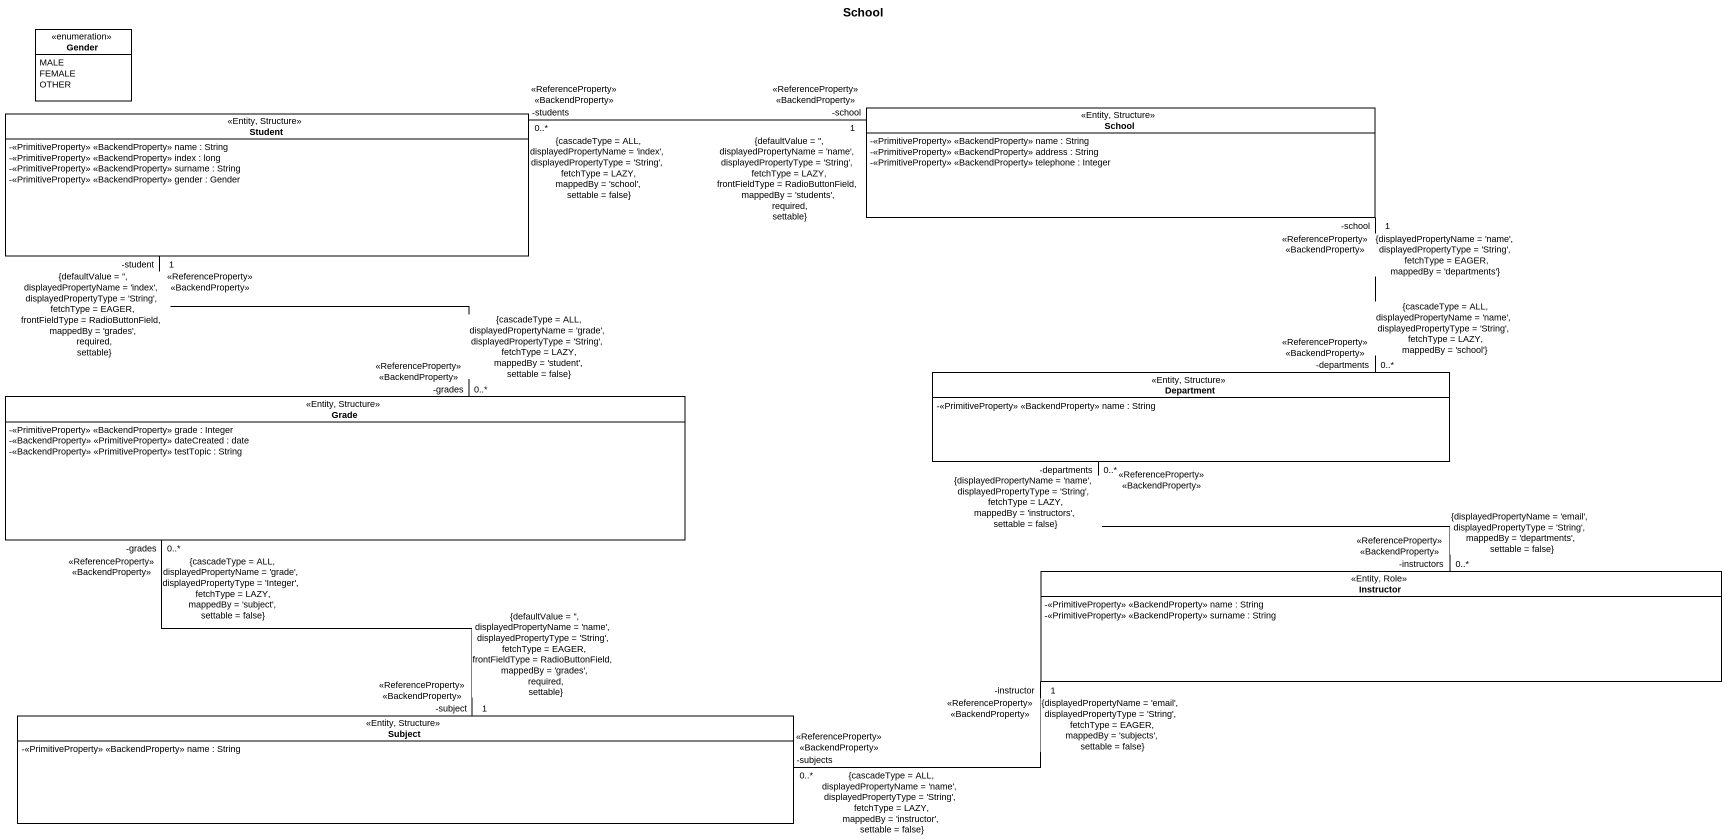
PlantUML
@startuml
title School
hide circle
hide empty members
skinparam classAttributeIconSize 0
enum Gender {
  MALE
  FEMALE
  OTHER
}
class Student <<Entity, Structure>> {
  -<<PrimitiveProperty>> <<BackendProperty>> name : String
  -<<PrimitiveProperty>> <<BackendProperty>> index : long
  -<<PrimitiveProperty>> <<BackendProperty>> surname : String
  -<<PrimitiveProperty>> <<BackendProperty>> gender : Gender
}
class School <<Entity, Structure>> {
  -<<PrimitiveProperty>> <<BackendProperty>> name : String
  -<<PrimitiveProperty>> <<BackendProperty>> address : String
  -<<PrimitiveProperty>> <<BackendProperty>> telephone : Integer
}
class Grade <<Entity, Structure>> {
  -<<PrimitiveProperty>> <<BackendProperty>> grade : Integer
  -<<BackendProperty>> <<PrimitiveProperty>> dateCreated : date
  -<<BackendProperty>> <<PrimitiveProperty>> testTopic : String
}
class Department <<Entity, Structure>> {
  -<<PrimitiveProperty>> <<BackendProperty>> name : String
}
class Instructor <<Entity, Role>> {
  -<<PrimitiveProperty>> <<BackendProperty>> name : String
  -<<PrimitiveProperty>> <<BackendProperty>> surname : String
}
class Subject <<Entity, Structure>> {
  -<<PrimitiveProperty>> <<BackendProperty>> name : String
}
Student "-students\n0..*\n<<ReferenceProperty>> <<BackendProperty>>\n{cascadeType = ALL, displayedPropertyName = 'index', displayedPropertyType = 'String', fetchType = LAZY, mappedBy = 'school', settable = false}" -right- "-school\n1\n<<ReferenceProperty>> <<BackendProperty>>\n{defaultValue = '', displayedPropertyName = 'name', displayedPropertyType = 'String', fetchType = LAZY, frontFieldType = RadioButtonField, mappedBy = 'students', required, settable}" School
Student "-student\n1\n<<ReferenceProperty>> <<BackendProperty>>\n{defaultValue = '', displayedPropertyName = 'index', displayedPropertyType = 'String', fetchType = EAGER, frontFieldType = RadioButtonField, mappedBy = 'grades', required, settable}" -- "-grades\n0..*\n<<ReferenceProperty>> <<BackendProperty>>\n{cascadeType = ALL, displayedPropertyName = 'grade', displayedPropertyType = 'String', fetchType = LAZY, mappedBy = 'student', settable = false}" Grade
School "-school\n1\n<<ReferenceProperty>> <<BackendProperty>>\n{displayedPropertyName = 'name', displayedPropertyType = 'String', fetchType = EAGER, mappedBy = 'departments'}" -- "-departments\n0..*\n<<ReferenceProperty>> <<BackendProperty>>\n{cascadeType = ALL, displayedPropertyName = 'name', displayedPropertyType = 'String', fetchType = LAZY, mappedBy = 'school'}" Department
Department "-departments\n0..*\n<<ReferenceProperty>> <<BackendProperty>>\n{displayedPropertyName = 'name', displayedPropertyType = 'String', fetchType = LAZY, mappedBy = 'instructors', settable = false}" -- "-instructors\n0..*\n<<ReferenceProperty>> <<BackendProperty>>\n{displayedPropertyName = 'email', displayedPropertyType = 'String', mappedBy = 'departments', settable = false}" Instructor
Subject "-subject\n1\n<<ReferenceProperty>> <<BackendProperty>>\n{defaultValue = '', displayedPropertyName = 'name', displayedPropertyType = 'String', fetchType = EAGER, frontFieldType = RadioButtonField, mappedBy = 'grades', required, settable}" -up- "-grades\n0..*\n<<ReferenceProperty>> <<BackendProperty>>\n{cascadeType = ALL, displayedPropertyName = 'grade', displayedPropertyType = 'Integer', fetchType = LAZY, mappedBy = 'subject', settable = false}" Grade
Subject "-subjects\n0..*\n<<ReferenceProperty>> <<BackendProperty>>\n{cascadeType = ALL, displayedPropertyName = 'name', displayedPropertyType = 'String', fetchType = LAZY, mappedBy = 'instructor', settable = false}" -right- "-instructor\n1\n<<ReferenceProperty>> <<BackendProperty>>\n{displayedPropertyName = 'email', displayedPropertyType = 'String', fetchType = EAGER, mappedBy = 'subjects', settable = false}" Instructor
@enduml
